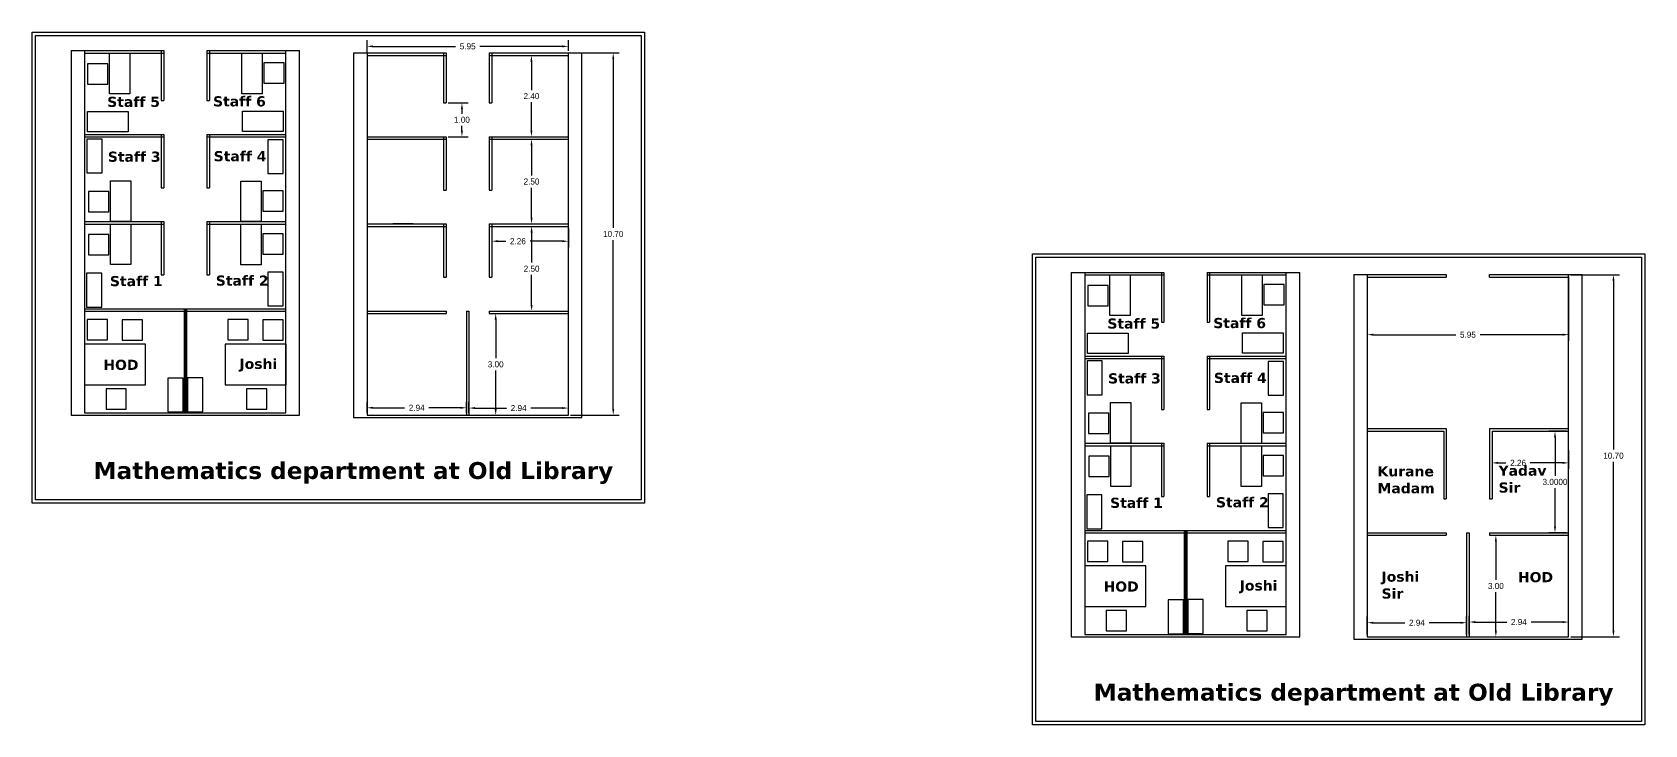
# Model space of a CAD drawing. Header units: inches. Extents: x 9 to 422, y -4 to 100.
# Drawn here: x 9.05 to 56.69, y -3.71 to 16.75 of the extents above; entities that cross this region are included whole.
import ezdxf

# ---------------------------------------------------------------- set-up
doc = ezdxf.new("R2010")
doc.units = ezdxf.units.IN
doc.header["$MEASUREMENT"] = 0
doc.dimstyles.get("Standard").update_dxf_attribs({"dimtxt": 0.18, "dimasz": 0.18, "dimexe": 0.18, "dimexo": 0.0625, "dimgap": 0.09, "dimtad": 0, "dimtih": 1, "dimtoh": 1, "dimdec": 4, "dimzin": 0, "dimdsep": 46, "dimtxsty": 'Standard', "dimcen": 0.09, "dimadec": 0, "dimazin": 0, "dimtfac": 1, "dimtdec": 4, "dimtofl": 0, "dimtmove": 0, "dimatfit": 3, "dimfxl": 1, "dimtolj": 1, "dimtzin": 0, "dimarcsym": 0})

# ---------------------------------------------------------------- blocks, each defined once
blk = doc.blocks.new('*D1')
at = {"color": 0, "lineweight": -2, "transparency": 16777216}
for p, q in [((18.937, 5.5), (18.937, 5.832)), ((21.875, 5.5), (21.875, 5.832)), ((19.117, 5.652), (20.046, 5.652)), ((21.695, 5.652), (20.766, 5.652))]:
    blk.add_line(p, q, dxfattribs=at)
at = {"color": 0, "transparency": 16777216}
for points in [[(19.117, 5.682), (19.117, 5.622), (18.937, 5.652)], [(21.695, 5.682), (21.695, 5.622), (21.875, 5.652)]]:
    blk.add_solid(points, dxfattribs=at)
at = {"layer": 'Defpoints', "color": 0, "transparency": 16777216}
for p in [(18.937, 5.437), (21.875, 5.652), (21.875, 5.437)]:
    blk.add_point(p, dxfattribs=at)
at = {"color": 0, "transparency": 16777216, "insert": (20.406, 5.652), "char_height": 0.18, "attachment_point": 5}
blk.add_mtext('\\A1;2.94', dxfattribs=at)
blk = doc.blocks.new('*D2')
at = {"color": 0, "lineweight": -2, "transparency": 16777216}
for p, q in [((21.95, 5.5), (21.95, 5.825)), ((24.887, 5.5), (24.887, 5.825)), ((22.13, 5.645), (23.058, 5.645)), ((24.707, 5.645), (23.778, 5.645))]:
    blk.add_line(p, q, dxfattribs=at)
at = {"color": 0, "transparency": 16777216}
for points in [[(22.13, 5.675), (22.13, 5.615), (21.95, 5.645)], [(24.707, 5.675), (24.707, 5.615), (24.887, 5.645)]]:
    blk.add_solid(points, dxfattribs=at)
at = {"layer": 'Defpoints', "color": 0, "transparency": 16777216}
for p in [(21.95, 5.437), (24.887, 5.645), (24.887, 5.437)]:
    blk.add_point(p, dxfattribs=at)
at = {"color": 0, "transparency": 16777216, "insert": (23.418, 5.645), "char_height": 0.18, "attachment_point": 5}
blk.add_mtext('\\A1;2.94', dxfattribs=at)
blk = doc.blocks.new('*D3')
at = {"color": 0, "lineweight": -2, "transparency": 16777216}
for p, q in [((22.612, 8.437), (22.919, 8.437)), ((22.739, 8.257), (22.739, 7.117)), ((22.739, 5.617), (22.739, 6.757)), ((22.012, 5.437), (22.919, 5.437))]:
    blk.add_line(p, q, dxfattribs=at)
at = {"color": 0, "transparency": 16777216}
for points in [[(22.709, 8.257), (22.769, 8.257), (22.739, 8.437)], [(22.709, 5.617), (22.769, 5.617), (22.739, 5.437)]]:
    blk.add_solid(points, dxfattribs=at)
at = {"layer": 'Defpoints', "color": 0, "transparency": 16777216}
for p in [(22.55, 8.437), (22.739, 8.437), (21.95, 5.437)]:
    blk.add_point(p, dxfattribs=at)
at = {"color": 0, "transparency": 16777216, "insert": (22.739, 6.937), "char_height": 0.18, "attachment_point": 5}
blk.add_mtext('\\A1;3.00', dxfattribs=at)
blk = doc.blocks.new('*D4')
at = {"color": 0, "lineweight": -2, "transparency": 16777216}
for p, q in [((22.687, 11.012), (23.98, 11.012)), ((23.8, 10.832), (23.8, 9.942)), ((23.8, 8.692), (23.8, 9.582)), ((22.612, 8.512), (23.98, 8.512))]:
    blk.add_line(p, q, dxfattribs=at)
at = {"color": 0, "transparency": 16777216}
for points in [[(23.77, 10.832), (23.83, 10.832), (23.8, 11.012)], [(23.77, 8.692), (23.83, 8.692), (23.8, 8.512)]]:
    blk.add_solid(points, dxfattribs=at)
at = {"layer": 'Defpoints', "color": 0, "transparency": 16777216}
for p in [(22.625, 11.012), (22.55, 8.512), (23.8, 8.512)]:
    blk.add_point(p, dxfattribs=at)
at = {"color": 0, "transparency": 16777216, "insert": (23.8, 9.762), "char_height": 0.18, "attachment_point": 5}
blk.add_mtext('\\A1;2.50', dxfattribs=at)
blk = doc.blocks.new('*D5')
at = {"color": 0, "lineweight": -2, "transparency": 16777216}
for p, q in [((22.625, 10.95), (22.625, 10.395)), ((22.805, 10.575), (23.036, 10.575)), ((24.707, 10.575), (23.756, 10.575)), ((24.887, 10.95), (24.887, 10.395))]:
    blk.add_line(p, q, dxfattribs=at)
at = {"color": 0, "transparency": 16777216}
for points in [[(22.805, 10.605), (22.805, 10.545), (22.625, 10.575)], [(24.707, 10.605), (24.707, 10.545), (24.887, 10.575)]]:
    blk.add_solid(points, dxfattribs=at)
at = {"layer": 'Defpoints', "color": 0, "transparency": 16777216}
for p in [(22.625, 11.012), (24.887, 11.012), (24.887, 10.575)]:
    blk.add_point(p, dxfattribs=at)
at = {"color": 0, "transparency": 16777216, "insert": (23.396, 10.575), "char_height": 0.18, "attachment_point": 5}
blk.add_mtext('\\A1;2.26', dxfattribs=at)
blk = doc.blocks.new('*D6')
at = {"color": 0, "lineweight": -2, "transparency": 16777216}
for p, q in [((22.687, 13.587), (23.978, 13.587)), ((23.798, 13.407), (23.798, 12.517)), ((23.798, 11.267), (23.798, 12.157)), ((22.612, 11.087), (23.978, 11.087))]:
    blk.add_line(p, q, dxfattribs=at)
at = {"color": 0, "transparency": 16777216}
for points in [[(23.768, 13.407), (23.828, 13.407), (23.798, 13.587)], [(23.768, 11.267), (23.828, 11.267), (23.798, 11.087)]]:
    blk.add_solid(points, dxfattribs=at)
at = {"layer": 'Defpoints', "color": 0, "transparency": 16777216}
for p in [(22.625, 13.587), (22.55, 11.087), (23.798, 11.087)]:
    blk.add_point(p, dxfattribs=at)
at = {"color": 0, "transparency": 16777216, "insert": (23.798, 12.337), "char_height": 0.18, "attachment_point": 5}
blk.add_mtext('\\A1;2.50', dxfattribs=at)
blk = doc.blocks.new('*D7')
at = {"color": 0, "lineweight": -2, "transparency": 16777216}
for p, q in [((22.687, 16.062), (23.975, 16.062)), ((23.795, 15.882), (23.795, 15.042)), ((23.795, 13.842), (23.795, 14.682)), ((22.687, 13.662), (23.975, 13.662))]:
    blk.add_line(p, q, dxfattribs=at)
at = {"color": 0, "transparency": 16777216}
for points in [[(23.765, 15.882), (23.825, 15.882), (23.795, 16.062)], [(23.765, 13.842), (23.825, 13.842), (23.795, 13.662)]]:
    blk.add_solid(points, dxfattribs=at)
at = {"layer": 'Defpoints', "color": 0, "transparency": 16777216}
for p in [(22.625, 16.062), (22.625, 13.662), (23.795, 13.662)]:
    blk.add_point(p, dxfattribs=at)
at = {"color": 0, "transparency": 16777216, "insert": (23.795, 14.862), "char_height": 0.18, "attachment_point": 5}
blk.add_mtext('\\A1;2.40', dxfattribs=at)
blk = doc.blocks.new('*D8')
at = {"color": 0, "lineweight": -2, "transparency": 16777216}
for p, q in [((18.937, 16.125), (18.937, 16.512)), ((19.117, 16.332), (21.552, 16.332)), ((24.707, 16.332), (22.272, 16.332)), ((24.887, 16.2), (24.887, 16.512))]:
    blk.add_line(p, q, dxfattribs=at)
at = {"color": 0, "transparency": 16777216}
for points in [[(19.117, 16.362), (19.117, 16.302), (18.937, 16.332)], [(24.707, 16.362), (24.707, 16.302), (24.887, 16.332)]]:
    blk.add_solid(points, dxfattribs=at)
at = {"layer": 'Defpoints', "color": 0, "transparency": 16777216}
for p in [(24.887, 16.332), (18.937, 16.062), (24.887, 16.137)]:
    blk.add_point(p, dxfattribs=at)
at = {"color": 0, "transparency": 16777216, "insert": (21.912, 16.332), "char_height": 0.18, "attachment_point": 5}
blk.add_mtext('\\A1;5.95', dxfattribs=at)
blk = doc.blocks.new('*D9')
at = {"color": 0, "lineweight": -2, "transparency": 16777216}
for p, q in [((24.95, 16.137), (26.392, 16.137)), ((26.212, 15.957), (26.212, 10.967)), ((26.212, 5.617), (26.212, 10.607)), ((24.95, 5.437), (26.392, 5.437))]:
    blk.add_line(p, q, dxfattribs=at)
at = {"color": 0, "transparency": 16777216}
for points in [[(26.182, 15.957), (26.242, 15.957), (26.212, 16.137)], [(26.182, 5.617), (26.242, 5.617), (26.212, 5.437)]]:
    blk.add_solid(points, dxfattribs=at)
at = {"layer": 'Defpoints', "color": 0, "transparency": 16777216}
for p in [(24.887, 16.137), (24.887, 5.437), (26.212, 5.437)]:
    blk.add_point(p, dxfattribs=at)
at = {"color": 0, "transparency": 16777216, "insert": (26.212, 10.787), "char_height": 0.18, "attachment_point": 5}
blk.add_mtext('\\A1;10.70', dxfattribs=at)
blk = doc.blocks.new('*D10')
at = {"color": 0, "lineweight": -2, "transparency": 16777216}
for p, q in [((21.337, 14.662), (21.922, 14.662)), ((21.742, 14.482), (21.742, 14.342)), ((21.742, 13.842), (21.742, 13.982)), ((21.337, 13.662), (21.922, 13.662))]:
    blk.add_line(p, q, dxfattribs=at)
at = {"color": 0, "transparency": 16777216}
for points in [[(21.712, 14.482), (21.772, 14.482), (21.742, 14.662)], [(21.712, 13.842), (21.772, 13.842), (21.742, 13.662)]]:
    blk.add_solid(points, dxfattribs=at)
at = {"layer": 'Defpoints', "color": 0, "transparency": 16777216}
for p in [(21.275, 14.662), (21.275, 13.662), (21.742, 13.662)]:
    blk.add_point(p, dxfattribs=at)
at = {"color": 0, "transparency": 16777216, "insert": (21.742, 14.162), "char_height": 0.18, "attachment_point": 5}
blk.add_mtext('\\A1;1.00', dxfattribs=at)
blk = doc.blocks.new('*D11')
at = {"color": 0, "lineweight": -2, "transparency": 16777216}
for p, q in [((48.49, -1.051), (48.49, -0.519)), ((48.67, -0.699), (49.598, -0.699)), ((51.247, -0.699), (50.318, -0.699)), ((51.427, -1.051), (51.427, -0.519))]:
    blk.add_line(p, q, dxfattribs=at)
at = {"color": 0, "transparency": 16777216}
for points in [[(48.67, -0.669), (48.67, -0.729), (48.49, -0.699)], [(51.247, -0.669), (51.247, -0.729), (51.427, -0.699)]]:
    blk.add_solid(points, dxfattribs=at)
at = {"layer": 'Defpoints', "color": 0, "transparency": 16777216}
for p in [(51.427, -0.699), (48.49, -1.114), (51.427, -1.114)]:
    blk.add_point(p, dxfattribs=at)
at = {"color": 0, "transparency": 16777216, "insert": (49.958, -0.699), "char_height": 0.18, "attachment_point": 5}
blk.add_mtext('\\A1;2.94', dxfattribs=at)
blk = doc.blocks.new('*D12')
at = {"color": 0, "lineweight": -2, "transparency": 16777216}
for p, q in [((51.502, -1.051), (51.502, -0.499)), ((51.682, -0.679), (52.611, -0.679)), ((54.26, -0.679), (53.331, -0.679)), ((54.44, -1.051), (54.44, -0.499))]:
    blk.add_line(p, q, dxfattribs=at)
at = {"color": 0, "transparency": 16777216}
for points in [[(51.682, -0.649), (51.682, -0.709), (51.502, -0.679)], [(54.26, -0.649), (54.26, -0.709), (54.44, -0.679)]]:
    blk.add_solid(points, dxfattribs=at)
at = {"layer": 'Defpoints', "color": 0, "transparency": 16777216}
for p in [(54.44, -0.679), (51.502, -1.114), (54.44, -1.114)]:
    blk.add_point(p, dxfattribs=at)
at = {"color": 0, "transparency": 16777216, "insert": (52.971, -0.679), "char_height": 0.18, "attachment_point": 5}
blk.add_mtext('\\A1;2.94', dxfattribs=at)
blk = doc.blocks.new('*D13')
at = {"color": 0, "lineweight": -2, "transparency": 16777216}
for p, q in [((52.165, 1.886), (52.471, 1.886)), ((52.291, 1.706), (52.291, 0.566)), ((52.291, -0.934), (52.291, 0.206)), ((51.565, -1.114), (52.471, -1.114))]:
    blk.add_line(p, q, dxfattribs=at)
at = {"color": 0, "transparency": 16777216}
for points in [[(52.261, 1.706), (52.321, 1.706), (52.291, 1.886)], [(52.261, -0.934), (52.321, -0.934), (52.291, -1.114)]]:
    blk.add_solid(points, dxfattribs=at)
at = {"layer": 'Defpoints', "color": 0, "transparency": 16777216}
for p in [(52.102, 1.886), (52.291, 1.886), (51.502, -1.114)]:
    blk.add_point(p, dxfattribs=at)
at = {"color": 0, "transparency": 16777216, "insert": (52.291, 0.386), "char_height": 0.18, "attachment_point": 5}
blk.add_mtext('\\A1;3.00', dxfattribs=at)
blk = doc.blocks.new('*D14')
at = {"color": 0, "lineweight": -2, "transparency": 16777216}
for p, q in [((52.177, 4.399), (52.177, 3.844)), ((54.44, 4.399), (54.44, 3.844)), ((52.357, 4.024), (52.588, 4.024)), ((54.26, 4.024), (53.308, 4.024))]:
    blk.add_line(p, q, dxfattribs=at)
at = {"color": 0, "transparency": 16777216}
for points in [[(52.357, 4.054), (52.357, 3.994), (52.177, 4.024)], [(54.26, 4.054), (54.26, 3.994), (54.44, 4.024)]]:
    blk.add_solid(points, dxfattribs=at)
at = {"layer": 'Defpoints', "color": 0, "transparency": 16777216}
for p in [(52.177, 4.461), (54.44, 4.461), (54.44, 4.024)]:
    blk.add_point(p, dxfattribs=at)
at = {"color": 0, "transparency": 16777216, "insert": (52.948, 4.024), "char_height": 0.18, "attachment_point": 5}
blk.add_mtext('\\A1;2.26', dxfattribs=at)
blk = doc.blocks.new('*D15')
at = {"color": 0, "lineweight": -2, "transparency": 16777216}
for p, q in [((48.49, 9.449), (48.49, 7.633)), ((54.44, 9.524), (54.44, 7.633)), ((48.67, 7.813), (51.105, 7.813)), ((54.26, 7.813), (51.825, 7.813))]:
    blk.add_line(p, q, dxfattribs=at)
at = {"color": 0, "transparency": 16777216}
for points in [[(48.67, 7.843), (48.67, 7.783), (48.49, 7.813)], [(54.26, 7.843), (54.26, 7.783), (54.44, 7.813)]]:
    blk.add_solid(points, dxfattribs=at)
at = {"layer": 'Defpoints', "color": 0, "transparency": 16777216}
for p in [(54.44, 9.586), (48.49, 9.511), (54.44, 7.813)]:
    blk.add_point(p, dxfattribs=at)
at = {"color": 0, "transparency": 16777216, "insert": (51.465, 7.813), "char_height": 0.18, "attachment_point": 5}
blk.add_mtext('\\A1;5.95', dxfattribs=at)
blk = doc.blocks.new('*D16')
at = {"color": 0, "lineweight": -2, "transparency": 16777216}
for p, q in [((54.502, 9.586), (55.945, 9.586)), ((55.765, 9.406), (55.765, 4.416)), ((55.765, -0.934), (55.765, 4.056)), ((54.502, -1.114), (55.945, -1.114))]:
    blk.add_line(p, q, dxfattribs=at)
at = {"color": 0, "transparency": 16777216}
for points in [[(55.735, 9.406), (55.795, 9.406), (55.765, 9.586)], [(55.735, -0.934), (55.795, -0.934), (55.765, -1.114)]]:
    blk.add_solid(points, dxfattribs=at)
at = {"layer": 'Defpoints', "color": 0, "transparency": 16777216}
for p in [(54.44, 9.586), (54.44, -1.114), (55.765, -1.114)]:
    blk.add_point(p, dxfattribs=at)
at = {"color": 0, "transparency": 16777216, "insert": (55.765, 4.236), "char_height": 0.18, "attachment_point": 5}
blk.add_mtext('\\A1;10.70', dxfattribs=at)
blk = doc.blocks.new('*D17')
at = {"color": 0, "lineweight": -2, "transparency": 16777216}
for p, q in [((54.377, 4.961), (53.858, 4.961)), ((54.038, 4.781), (54.038, 3.641)), ((54.038, 2.141), (54.038, 3.281)), ((54.377, 1.961), (53.858, 1.961))]:
    blk.add_line(p, q, dxfattribs=at)
at = {"color": 0, "transparency": 16777216}
for points in [[(54.008, 4.781), (54.068, 4.781), (54.038, 4.961)], [(54.008, 2.141), (54.068, 2.141), (54.038, 1.961)]]:
    blk.add_solid(points, dxfattribs=at)
at = {"layer": 'Defpoints', "color": 0, "transparency": 16777216}
for p in [(54.44, 4.961), (54.038, 1.961), (54.44, 1.961)]:
    blk.add_point(p, dxfattribs=at)
at = {"color": 0, "transparency": 16777216, "insert": (54.038, 3.461), "char_height": 0.18, "attachment_point": 5}
blk.add_mtext('\\A1;3.0000', dxfattribs=at)

msp = doc.modelspace()

# ---------------------------------------------------------------- linework, layer by layer
for p, q in [((10.19243, 16.20578), (12.92993, 16.20578)), ((10.19243, 16.20578), (10.19243, 5.43078)), ((10.59243, 16.20578), (10.59243, 5.50578)), ((12.85493, 16.20578), (12.85493, 14.73078)), ((12.92993, 16.20578), (12.92993, 14.73078)), ((14.20493, 16.20578), (14.20493, 14.73078)), ((14.20493, 16.20578), (16.94243, 16.20578)), ((14.27993, 16.20578), (14.27993, 14.73078)), ((16.54243, 5.50578), (16.54243, 16.20578)), ((16.94243, 5.43078), (16.94243, 16.20578)), ((10.59243, 16.13078), (12.92993, 16.13078)), ((10.6825, 15.81843), (10.6825, 15.21843)), ((11.2825, 15.81843), (10.6825, 15.81843)), ((11.2825, 15.21843), (11.2825, 15.81843)), ((11.33209, 16.12957), (11.93209, 16.12957)), ((11.33209, 14.92957), (11.33209, 16.12957)), ((11.93209, 16.12957), (11.93209, 14.92957)), ((14.20493, 16.13078), (16.54243, 16.13078)), ((15.23574, 14.93187), (15.23574, 16.13187)), ((15.23574, 16.13187), (15.83574, 16.13187)), ((15.83574, 16.13187), (15.83574, 14.93187)), ((16.48533, 15.84301), (15.88533, 15.84301)), ((15.88533, 15.84301), (15.88533, 15.24301)), ((16.48533, 15.24301), (16.48533, 15.84301)), ((18.53722, 16.1374), (21.27472, 16.1374)), ((18.53722, 16.1374), (18.53722, 5.3624)), ((18.93722, 16.1374), (18.93722, 5.4374)), ((18.93722, 16.0624), (21.27472, 16.0624)), ((19.67688, 16.06119), (20.27688, 16.06119)), ((21.19972, 16.1374), (21.19972, 14.6624)), ((21.27472, 16.1374), (21.27472, 14.6624)), ((22.54972, 16.1374), (25.28722, 16.1374)), ((22.54972, 16.1374), (22.54972, 14.6624)), ((22.54972, 16.0624), (24.88722, 16.0624)), ((22.62472, 16.1374), (22.62472, 14.6624)), ((24.88722, 5.4374), (24.88722, 16.1374)), ((25.28722, 5.3624), (25.28722, 16.1374)), ((10.6825, 15.21843), (11.2825, 15.21843)), ((11.93209, 14.92957), (11.33209, 14.92957)), ((15.83574, 14.93187), (15.23574, 14.93187)), ((15.88533, 15.24301), (16.48533, 15.24301)), ((10.67643, 13.80561), (10.67643, 14.40561)), ((10.67643, 14.40561), (11.87643, 14.40561)), ((11.87643, 14.40561), (11.87643, 13.80561)), ((12.85493, 14.73078), (12.92993, 14.73078)), ((14.20493, 14.73078), (14.27993, 14.73078)), ((15.25703, 13.8195), (15.25703, 14.4195)), ((15.25703, 14.4195), (16.45703, 14.4195)), ((16.45703, 14.4195), (16.45703, 13.8195)), ((21.19972, 14.6624), (21.27472, 14.6624)), ((22.54972, 14.6624), (22.62472, 14.6624)), ((16.45703, 13.8195), (15.25703, 13.8195)), ((10.59243, 13.73078), (12.92993, 13.73078)), ((10.59243, 13.65578), (12.92993, 13.65578)), ((11.10981, 13.59094), (10.65981, 13.59094)), ((10.65981, 13.59094), (10.65981, 12.59094)), ((11.87643, 13.80561), (10.67643, 13.80561)), ((11.10981, 12.59094), (11.10981, 13.59094)), ((12.85493, 13.73078), (12.85493, 12.15578)), ((12.92993, 13.73078), (12.92993, 12.15578)), ((14.20493, 13.73078), (14.20493, 12.15578)), ((14.20493, 13.73078), (16.54243, 13.73078)), ((14.20493, 13.65578), (16.54243, 13.65578)), ((14.27993, 13.73078), (14.27993, 12.15578)), ((16.45922, 13.57157), (16.00922, 13.57157)), ((16.00922, 13.57157), (16.00922, 12.57157)), ((16.45922, 12.57157), (16.45922, 13.57157)), ((18.93722, 13.6624), (21.27472, 13.6624)), ((18.93722, 13.5874), (21.27472, 13.5874)), ((21.19972, 13.6624), (21.19972, 12.0874)), ((21.27472, 13.6624), (21.27472, 12.0874)), ((22.54972, 13.6624), (24.88722, 13.6624)), ((22.54972, 13.6624), (22.54972, 12.0874)), ((22.54972, 13.5874), (24.88722, 13.5874)), ((22.62472, 13.6624), (22.62472, 12.0874)), ((10.65981, 12.59094), (11.10981, 12.59094)), ((16.00922, 12.57157), (16.45922, 12.57157)), ((10.70426, 12.04467), (10.70426, 11.44467)), ((11.30426, 12.04467), (10.70426, 12.04467)), ((11.30426, 11.44467), (11.30426, 12.04467)), ((11.35385, 12.35581), (11.95385, 12.35581)), ((11.35385, 11.15581), (11.35385, 12.35581)), ((11.95385, 12.35581), (11.95385, 11.15581)), ((12.85493, 12.15578), (12.92993, 12.15578)), ((14.20493, 12.15578), (14.27993, 12.15578)), ((15.20966, 11.15277), (15.20966, 12.35277)), ((15.20966, 12.35277), (15.80966, 12.35277)), ((15.80966, 12.35277), (15.80966, 11.15277)), ((16.45925, 12.06391), (15.85925, 12.06391)), ((15.85925, 12.06391), (15.85925, 11.46391)), ((16.45925, 11.46391), (16.45925, 12.06391)), ((21.19972, 12.0874), (21.27472, 12.0874)), ((22.54972, 12.0874), (22.62472, 12.0874)), ((10.70426, 11.44467), (11.30426, 11.44467)), ((15.85925, 11.46391), (16.45925, 11.46391)), ((10.59243, 11.15578), (12.92993, 11.15578)), ((10.59243, 11.08078), (12.92993, 11.08078)), ((11.95385, 11.15581), (11.35385, 11.15581)), ((11.35784, 11.08237), (11.95784, 11.08237)), ((11.35784, 9.88237), (11.35784, 11.08237)), ((11.95784, 11.08237), (11.95784, 9.88237)), ((12.85493, 11.15578), (12.85493, 9.58078)), ((12.92993, 11.15578), (12.92993, 9.58078)), ((14.20493, 11.15578), (14.20493, 9.58078)), ((14.20493, 11.15578), (16.54243, 11.15578)), ((14.20493, 11.08078), (16.54243, 11.08078)), ((14.27993, 11.15578), (14.27993, 9.58078)), ((15.80966, 11.15277), (15.20966, 11.15277)), ((15.21001, 9.88003), (15.21001, 11.08003)), ((15.21001, 11.08003), (15.81001, 11.08003)), ((15.81001, 11.08003), (15.81001, 9.88003)), ((18.93722, 11.0874), (21.27472, 11.0874)), ((18.93722, 11.0124), (21.27472, 11.0124)), ((20.29864, 11.08743), (19.69864, 11.08743)), ((19.70263, 11.01399), (20.30263, 11.01399)), ((21.19972, 11.0874), (21.19972, 9.5124)), ((21.27472, 11.0874), (21.27472, 9.5124)), ((22.54972, 11.0874), (24.88722, 11.0874)), ((22.54972, 11.0874), (22.54972, 9.5124)), ((22.54972, 11.0124), (24.88722, 11.0124)), ((22.62472, 11.0874), (22.62472, 9.5124)), ((10.70825, 10.77123), (10.70825, 10.17123)), ((11.30825, 10.77123), (10.70825, 10.77123)), ((11.30825, 10.17123), (11.30825, 10.77123)), ((16.4596, 10.79117), (15.8596, 10.79117)), ((15.8596, 10.79117), (15.8596, 10.19117)), ((16.4596, 10.19117), (16.4596, 10.79117)), ((10.70825, 10.17123), (11.30825, 10.17123)), ((15.8596, 10.19117), (16.4596, 10.19117)), ((11.0999, 9.62882), (10.6499, 9.62882)), ((10.6499, 9.62882), (10.6499, 8.62882)), ((11.0999, 8.62882), (11.0999, 9.62882)), ((11.95784, 9.88237), (11.35784, 9.88237)), ((12.85493, 9.58078), (12.92993, 9.58078)), ((14.20493, 9.58078), (14.27993, 9.58078)), ((15.81001, 9.88003), (15.21001, 9.88003)), ((16.45654, 9.66402), (16.00654, 9.66402)), ((16.00654, 9.66402), (16.00654, 8.66402)), ((16.45654, 8.66402), (16.45654, 9.66402)), ((39.74479, 9.65472), (42.48229, 9.65472)), ((39.74479, 9.65472), (39.74479, -1.12028)), ((40.14479, 9.65472), (40.14479, -1.04528)), ((40.14479, 9.57972), (42.48229, 9.57972)), ((40.88445, 9.57851), (41.48445, 9.57851)), ((40.88445, 8.37851), (40.88445, 9.57851)), ((41.48445, 9.57851), (41.48445, 8.37851)), ((42.40729, 9.65472), (42.40729, 8.17972)), ((42.48229, 9.65472), (42.48229, 8.17972)), ((43.75729, 9.65472), (46.49479, 9.65472)), ((43.75729, 9.65472), (43.75729, 8.17972)), ((43.75729, 9.57972), (46.09479, 9.57972)), ((43.83229, 9.65472), (43.83229, 8.17972)), ((44.7881, 8.38082), (44.7881, 9.58082)), ((44.7881, 9.58082), (45.3881, 9.58082)), ((45.3881, 9.58082), (45.3881, 8.38082)), ((46.09479, -1.04528), (46.09479, 9.65472)), ((46.49479, -1.12028), (46.49479, 9.65472)), ((48.08958, 9.58634), (50.82708, 9.58634)), ((48.08958, 9.58634), (48.08958, -1.18866)), ((48.48958, 9.58634), (48.48958, -1.11366)), ((50.82708, 9.58634), (50.82708, 9.51134)), ((52.10208, 9.58634), (54.83958, 9.58634)), ((52.10208, 9.51134), (52.10208, 9.58634)), ((54.43958, -1.11366), (54.43958, 9.58634)), ((54.83958, -1.18866), (54.83958, 9.58634)), ((21.19972, 9.5124), (21.27472, 9.5124)), ((22.54972, 9.5124), (22.62472, 9.5124)), ((40.23486, 9.26737), (40.23486, 8.66737)), ((40.83486, 9.26737), (40.23486, 9.26737)), ((40.83486, 8.66737), (40.83486, 9.26737)), ((46.03769, 9.29196), (45.43769, 9.29196)), ((45.43769, 9.29196), (45.43769, 8.69196)), ((46.03769, 8.69196), (46.03769, 9.29196)), ((48.48958, 9.51134), (50.82708, 9.51134)), ((49.22924, 9.51013), (49.82924, 9.51013)), ((52.10208, 9.51134), (54.43958, 9.51134)), ((10.59243, 8.58078), (16.54243, 8.58078)), ((10.6499, 8.62882), (11.0999, 8.62882)), ((13.52993, 8.58078), (13.52993, 5.50578)), ((13.56743, 8.58078), (13.56743, 5.50578)), ((13.60493, 8.58078), (13.60493, 5.50578)), ((16.00654, 8.66402), (16.45654, 8.66402)), ((40.23486, 8.66737), (40.83486, 8.66737)), ((45.43769, 8.69196), (46.03769, 8.69196)), ((10.59243, 8.50578), (16.54243, 8.50578)), ((11.27031, 8.26118), (10.67031, 8.26118)), ((10.67031, 8.26118), (10.67031, 7.66118)), ((11.27031, 7.66118), (11.27031, 8.26118)), ((12.30263, 8.25415), (11.70263, 8.25415)), ((11.70263, 8.25415), (11.70263, 7.65415)), ((12.30263, 7.65415), (12.30263, 8.25415)), ((15.42341, 8.26134), (14.82341, 8.26134)), ((14.82341, 8.26134), (14.82341, 7.66134)), ((15.42341, 7.66134), (15.42341, 8.26134)), ((16.45573, 8.25431), (15.85573, 8.25431)), ((15.85573, 8.25431), (15.85573, 7.65431)), ((16.45573, 7.65431), (16.45573, 8.25431)), ((18.93722, 8.5124), (21.27472, 8.5124)), ((18.93722, 8.4374), (21.27472, 8.4374)), ((21.27472, 8.5124), (21.27472, 8.4374)), ((21.87472, 8.5124), (21.87472, 5.4374)), ((21.87472, 8.5124), (21.94972, 8.5124)), ((21.94972, 8.5124), (21.94972, 5.4374)), ((22.54972, 8.5124), (22.54972, 8.4374)), ((22.54972, 8.5124), (24.88722, 8.5124)), ((22.54972, 8.4374), (24.88722, 8.4374)), ((41.48445, 8.37851), (40.88445, 8.37851)), ((42.40729, 8.17972), (42.48229, 8.17972)), ((43.75729, 8.17972), (43.83229, 8.17972)), ((45.3881, 8.38082), (44.7881, 8.38082)), ((10.67031, 7.66118), (11.27031, 7.66118)), ((11.70263, 7.65415), (12.30263, 7.65415)), ((14.82341, 7.66134), (15.42341, 7.66134)), ((15.85573, 7.65431), (16.45573, 7.65431)), ((40.22879, 7.25455), (40.22879, 7.85455)), ((40.22879, 7.85455), (41.42879, 7.85455)), ((41.42879, 7.85455), (41.42879, 7.25455)), ((44.80939, 7.26844), (44.80939, 7.86844)), ((44.80939, 7.86844), (46.00939, 7.86844)), ((46.00939, 7.86844), (46.00939, 7.26844)), ((10.59213, 7.53498), (10.59213, 6.33498)), ((12.39213, 7.53498), (10.59213, 7.53498)), ((12.39213, 6.33498), (12.39213, 7.53498)), ((14.74524, 7.53515), (14.74524, 6.33515)), ((16.54524, 7.53515), (14.74524, 7.53515)), ((16.54524, 6.33515), (16.54524, 7.53515)), ((40.14479, 7.17972), (42.48229, 7.17972)), ((41.42879, 7.25455), (40.22879, 7.25455)), ((42.40729, 7.17972), (42.40729, 5.60472)), ((42.48229, 7.17972), (42.48229, 5.60472)), ((43.75729, 7.17972), (46.09479, 7.17972)), ((43.75729, 7.17972), (43.75729, 5.60472)), ((43.83229, 7.17972), (43.83229, 5.60472)), ((46.00939, 7.26844), (44.80939, 7.26844)), ((40.14479, 7.10472), (42.48229, 7.10472)), ((40.66217, 7.03988), (40.21217, 7.03988)), ((40.21217, 7.03988), (40.21217, 6.03988)), ((40.66217, 6.03988), (40.66217, 7.03988)), ((43.75729, 7.10472), (46.09479, 7.10472)), ((46.01158, 7.02051), (45.56158, 7.02051)), ((45.56158, 7.02051), (45.56158, 6.02051)), ((46.01158, 6.02051), (46.01158, 7.02051)), ((10.59213, 6.33498), (12.39213, 6.33498)), ((11.82509, 6.21591), (11.22509, 6.21591)), ((11.22509, 6.21591), (11.22509, 5.61591)), ((11.82509, 5.61591), (11.82509, 6.21591)), ((13.50535, 6.52812), (13.05535, 6.52812)), ((13.05535, 6.52812), (13.05535, 5.52812)), ((13.50535, 5.52812), (13.50535, 6.52812)), ((14.08683, 6.53436), (13.63683, 6.53436)), ((13.63683, 6.53436), (13.63683, 5.53436)), ((14.08683, 5.53436), (14.08683, 6.53436)), ((14.74524, 6.33515), (16.54524, 6.33515)), ((15.9782, 6.21608), (15.3782, 6.21608)), ((15.3782, 6.21608), (15.3782, 5.61608)), ((15.9782, 5.61608), (15.9782, 6.21608)), ((40.21217, 6.03988), (40.66217, 6.03988)), ((40.90621, 5.80476), (41.50621, 5.80476)), ((40.90621, 4.60476), (40.90621, 5.80476)), ((41.50621, 5.80476), (41.50621, 4.60476)), ((44.76202, 4.60171), (44.76202, 5.80171)), ((44.76202, 5.80171), (45.36202, 5.80171)), ((45.36202, 5.80171), (45.36202, 4.60171)), ((45.56158, 6.02051), (46.01158, 6.02051)), ((10.19243, 5.43078), (16.94243, 5.43078)), ((10.59243, 5.50578), (16.54243, 5.50578)), ((11.22509, 5.61591), (11.82509, 5.61591)), ((13.05535, 5.52812), (13.50535, 5.52812)), ((13.63683, 5.53436), (14.08683, 5.53436)), ((15.3782, 5.61608), (15.9782, 5.61608)), ((18.53722, 5.3624), (25.28722, 5.3624)), ((18.93722, 5.4374), (24.88722, 5.4374)), ((40.25662, 5.49361), (40.25662, 4.89361)), ((40.85662, 5.49361), (40.25662, 5.49361)), ((40.85662, 4.89361), (40.85662, 5.49361)), ((42.40729, 5.60472), (42.48229, 5.60472)), ((43.75729, 5.60472), (43.83229, 5.60472)), ((46.01161, 5.51285), (45.41161, 5.51285)), ((45.41161, 5.51285), (45.41161, 4.91285)), ((46.01161, 4.91285), (46.01161, 5.51285)), ((40.25662, 4.89361), (40.85662, 4.89361)), ((45.41161, 4.91285), (46.01161, 4.91285)), ((48.48958, 5.03634), (50.82708, 5.03634)), ((48.48958, 4.96134), (50.75208, 4.96134)), ((50.75208, 4.96134), (50.75208, 2.96134)), ((50.82708, 5.03634), (50.82708, 2.96134)), ((52.10208, 5.03634), (52.10208, 2.96134)), ((52.10208, 5.03634), (54.43958, 5.03634)), ((52.17708, 4.96134), (52.17708, 2.96134)), ((52.17708, 4.96134), (54.43958, 4.96134)), ((40.14479, 4.60472), (42.48229, 4.60472)), ((40.14479, 4.52972), (42.48229, 4.52972)), ((41.50621, 4.60476), (40.90621, 4.60476)), ((40.9102, 4.53131), (41.5102, 4.53131)), ((40.9102, 3.33131), (40.9102, 4.53131)), ((41.5102, 4.53131), (41.5102, 3.33131)), ((42.40729, 4.60472), (42.40729, 3.02972)), ((42.48229, 4.60472), (42.48229, 3.02972)), ((43.75729, 4.60472), (46.09479, 4.60472)), ((43.75729, 4.60472), (43.75729, 3.02972)), ((43.75729, 4.52972), (46.09479, 4.52972)), ((43.83229, 4.60472), (43.83229, 3.02972)), ((45.36202, 4.60171), (44.76202, 4.60171)), ((44.76237, 3.32898), (44.76237, 4.52898)), ((44.76237, 4.52898), (45.36237, 4.52898)), ((45.36237, 4.52898), (45.36237, 3.32898)), ((40.26061, 4.22017), (40.26061, 3.62017)), ((40.86061, 4.22017), (40.26061, 4.22017)), ((40.86061, 3.62017), (40.86061, 4.22017)), ((46.01196, 4.24012), (45.41196, 4.24012)), ((45.41196, 4.24012), (45.41196, 3.64012)), ((46.01196, 3.64012), (46.01196, 4.24012)), ((40.26061, 3.62017), (40.86061, 3.62017)), ((45.41196, 3.64012), (46.01196, 3.64012)), ((40.65226, 3.07776), (40.20226, 3.07776)), ((40.20226, 3.07776), (40.20226, 2.07776)), ((40.65226, 2.07776), (40.65226, 3.07776)), ((41.5102, 3.33131), (40.9102, 3.33131)), ((42.40729, 3.02972), (42.48229, 3.02972)), ((43.75729, 3.02972), (43.83229, 3.02972)), ((45.36237, 3.32898), (44.76237, 3.32898)), ((46.0089, 3.11296), (45.5589, 3.11296)), ((45.5589, 3.11296), (45.5589, 2.11296)), ((46.0089, 2.11296), (46.0089, 3.11296)), ((50.75208, 2.96134), (50.82708, 2.96134)), ((52.10208, 2.96134), (52.17708, 2.96134)), ((40.14479, 2.02972), (46.09479, 2.02972)), ((40.14479, 1.95472), (46.09479, 1.95472)), ((40.20226, 2.07776), (40.65226, 2.07776)), ((43.08229, 2.02972), (43.08229, -1.04528)), ((43.11979, 2.02972), (43.11979, -1.04528)), ((43.15729, 2.02972), (43.15729, -1.04528)), ((45.5589, 2.11296), (46.0089, 2.11296)), ((48.48958, 1.96134), (50.82708, 1.96134)), ((50.82708, 1.96134), (50.82708, 1.88634)), ((51.42708, 1.96134), (51.50208, 1.96134)), ((51.42708, 1.96134), (51.42708, -1.11366)), ((51.50208, 1.96134), (51.50208, -1.11366)), ((52.10208, 1.96134), (54.43958, 1.96134)), ((52.10208, 1.96134), (52.10208, 1.88634)), ((40.82267, 1.71012), (40.22267, 1.71012)), ((40.22267, 1.71012), (40.22267, 1.11012)), ((40.82267, 1.11012), (40.82267, 1.71012)), ((41.85499, 1.70309), (41.25499, 1.70309)), ((41.25499, 1.70309), (41.25499, 1.10309)), ((41.85499, 1.10309), (41.85499, 1.70309)), ((44.97577, 1.71029), (44.37577, 1.71029)), ((44.37577, 1.71029), (44.37577, 1.11029)), ((44.97577, 1.11029), (44.97577, 1.71029)), ((46.00809, 1.70326), (45.40809, 1.70326)), ((45.40809, 1.70326), (45.40809, 1.10326)), ((46.00809, 1.10326), (46.00809, 1.70326)), ((48.48958, 1.88634), (50.82708, 1.88634)), ((52.10208, 1.88634), (54.43958, 1.88634)), ((40.14449, 0.98393), (40.14449, -0.21607)), ((41.94449, 0.98393), (40.14449, 0.98393)), ((40.22267, 1.11012), (40.82267, 1.11012)), ((41.25499, 1.10309), (41.85499, 1.10309)), ((41.94449, -0.21607), (41.94449, 0.98393)), ((44.2976, 0.98409), (44.2976, -0.21591)), ((46.0976, 0.98409), (44.2976, 0.98409)), ((44.37577, 1.11029), (44.97577, 1.11029)), ((45.40809, 1.10326), (46.00809, 1.10326)), ((46.0976, -0.21591), (46.0976, 0.98409)), ((40.14449, -0.21607), (41.94449, -0.21607)), ((41.37745, -0.33514), (40.77745, -0.33514)), ((40.77745, -0.33514), (40.77745, -0.93514)), ((41.37745, -0.93514), (41.37745, -0.33514)), ((43.05771, -0.02294), (42.60771, -0.02294)), ((42.60771, -0.02294), (42.60771, -1.02294)), ((43.05771, -1.02294), (43.05771, -0.02294)), ((43.63919, -0.01669), (43.18919, -0.01669)), ((43.18919, -0.01669), (43.18919, -1.01669)), ((43.63919, -1.01669), (43.63919, -0.01669)), ((44.2976, -0.21591), (46.0976, -0.21591)), ((45.53056, -0.33498), (44.93056, -0.33498)), ((44.93056, -0.33498), (44.93056, -0.93498)), ((45.53056, -0.93498), (45.53056, -0.33498)), ((40.77745, -0.93514), (41.37745, -0.93514)), ((44.93056, -0.93498), (45.53056, -0.93498)), ((39.74479, -1.12028), (46.49479, -1.12028)), ((40.14479, -1.04528), (46.09479, -1.04528)), ((42.60771, -1.02294), (43.05771, -1.02294)), ((43.18919, -1.01669), (43.63919, -1.01669)), ((48.08958, -1.18866), (54.83958, -1.18866)), ((48.48958, -1.11366), (54.43958, -1.11366))]:
    msp.add_line(p, q)
for points in [[(9.04596, 16.74984), (27.13738, 16.74984), (27.13738, 2.83692), (9.04596, 2.83692)], [(9.14596, 16.64984), (27.03738, 16.64984), (27.03738, 2.93692), (9.14596, 2.93692)], [(38.59832, 10.19879), (56.68974, 10.19879), (56.68974, -3.71413), (38.59832, -3.71413)], [(38.69832, 10.09879), (56.58974, 10.09879), (56.58974, -3.61413), (38.69832, -3.61413)]]:
    msp.add_lwpolyline(points, close=True)

# ---------------------------------------------------------------- texts
at = {"width": 15.1656101, "attachment_point": 1}
for s, insert, char_height in [('{\\fVerdana|b1|i0|c0|p34;Staff 5}', (11.26048, 14.84354), 0.3), ('{\\fVerdana|b1|i0|c0|p34;Staff 6}', (14.3886, 14.85841), 0.3), ('{\\fVerdana|b1|i0|c0|p34;Staff 3}', (11.27922, 13.22286), 0.3), ('{\\fVerdana|b1|i0|c0|p34;Staff 4}', (14.40735, 13.23773), 0.3), ('{\\fVerdana|b1|i0|c0|p34;Staff 1}', (11.34134, 9.54657), 0.3), ('{\\fVerdana|b1|i0|c0|p34;Staff 2}', (14.46947, 9.56144), 0.3), ('{\\fVerdana|b1|i0|c0|p34;Staff 5}', (40.81283, 8.29248), 0.3), ('{\\fVerdana|b1|i0|c0|p34;Staff 6}', (43.94096, 8.30735), 0.3), ('{\\fVerdana|b1|i0|c0|p34;HOD}', (11.14879, 7.0718), 0.3), ('{\\fVerdana|b1|i0|c0|p34;Joshi}', (15.16971, 7.10209), 0.3), ('{\\fVerdana|b1|i0|c0|p34;Staff 3}', (40.83158, 6.6718), 0.3), ('{\\fVerdana|b1|i0|c0|p34;Staff 4}', (43.95971, 6.68667), 0.3), ('{\\fVerdana|b1|i0|c0|p34;Mathematics department at Old Library}', (10.85484, 4.0492), 0.5), ('{\\fVerdana|b1|i0|c0|p34;Kurane \\PMadam}', (48.79444, 3.92583), 0.3), ('{\\fVerdana|b1|i0|c0|p34;Yadav\\PSir}', (52.36995, 3.94555), 0.3), ('{\\fVerdana|b1|i0|c0|p34;Staff 1}', (40.8937, 2.99552), 0.3), ('{\\fVerdana|b1|i0|c0|p34;Staff 2}', (44.02183, 3.01038), 0.3), ('{\\fVerdana|b1|i0|c0|p34;HOD}', (40.70115, 0.52075), 0.3), ('{\\fVerdana|b1|i0|c0|p34;Joshi}', (44.72207, 0.55104), 0.3), ('{\\fVerdana|b1|i0|c0|p34;Joshi\\PSir}', (48.91302, 0.81427), 0.3), ('{\\fVerdana|b1|i0|c0|p34;HOD}', (52.9448, 0.79783), 0.3), ('{\\fVerdana|b1|i0|c0|p34;Mathematics department at Old Library}', (40.4072, -2.50185), 0.5)]:
    msp.add_mtext(s, dxfattribs=dict(at, insert=insert, char_height=char_height))

# ---------------------------------------------------------------- dimensions: what is measured, and where the dimension line sits
for base, p1, p2, picture, middle in [((24.88722, 16.3319), (18.93722, 16.0624), (24.88722, 16.1374), '*D8', (21.91222, 16.3319)), ((24.88722, 10.57501), (22.62472, 11.0124), (24.88722, 11.0124), '*D5', (23.39597, 10.57501)), ((54.43958, 7.81339), (48.48958, 9.51134), (54.43958, 9.58634), '*D15', (51.46458, 7.81339)), ((24.88722, 5.64478), (21.94972, 5.4374), (24.88722, 5.4374), '*D2', (23.41847, 5.64478)), ((54.43958, 4.02396), (52.17708, 4.46134), (54.43958, 4.46134), '*D14', (52.94833, 4.02396)), ((51.42708, -0.69884), (48.48958, -1.11366), (51.42708, -1.11366), '*D11', (49.95833, -0.69884)), ((54.43958, -0.67906), (51.50208, -1.11366), (54.43958, -1.11366), '*D12', (52.97083, -0.67906))]:
    dim = msp.add_linear_dim(base=base, p1=p1, p2=p2, dimstyle='Standard', override={"dimdec": 2})
    dim.commit()
    dim.dimension.update_dxf_attribs({"geometry": picture, "text_midpoint": middle, "dimtype": 160})
for base, p1, p2, picture, middle in [((23.79464, 13.6624), (22.62472, 16.0624), (22.62472, 13.6624), '*D7', (23.79464, 14.8624)), ((26.21235, 5.4374), (24.88722, 16.1374), (24.88722, 5.4374), '*D9', (26.21235, 10.7874)), ((21.74203, 13.6624), (21.27472, 14.6624), (21.27472, 13.6624), '*D10', (21.74203, 14.1624)), ((23.80029, 8.5124), (22.62472, 11.0124), (22.54972, 8.5124), '*D4', (23.80029, 9.7624)), ((55.76471, -1.11366), (54.43958, 9.58634), (54.43958, -1.11366), '*D16', (55.76471, 4.23634)), ((22.73877, 8.4374), (21.94972, 5.4374), (22.54972, 8.4374), '*D3', (22.73877, 6.9374)), ((52.29113, 1.88634), (51.50208, -1.11366), (52.10208, 1.88634), '*D13', (52.29113, 0.38634))]:
    dim = msp.add_linear_dim(base=base, p1=p1, p2=p2, angle=90, dimstyle='Standard', override={"dimdec": 2})
    dim.commit()
    dim.dimension.update_dxf_attribs({"geometry": picture, "text_midpoint": middle})
dim = msp.add_linear_dim(base=(23.79754, 11.0874), p1=(22.62472, 13.5874), p2=(22.54972, 11.0874), angle=90, dimstyle='Standard', override={"dimdec": 2})
dim.commit()
dim.dimension.update_dxf_attribs({"geometry": '*D6', "text_midpoint": (23.79754, 12.3374), "dimtype": 160})
dim = msp.add_linear_dim(base=(21.87472, 5.65178), p1=(18.93722, 5.4374), p2=(21.87472, 5.4374), dimstyle='Standard', override={"dimdec": 2})
dim.commit()
dim.dimension.update_dxf_attribs({"geometry": '*D1', "text_midpoint": (20.40597, 5.65178)})
dim = msp.add_linear_dim(base=(54.0382, 1.96134), p1=(54.43958, 4.96134), p2=(54.43958, 1.96134), angle=90, dimstyle='Standard')
dim.commit()
dim.dimension.update_dxf_attribs({"geometry": '*D17', "text_midpoint": (54.0382, 3.46134)})

doc.saveas('drawing.dxf')
